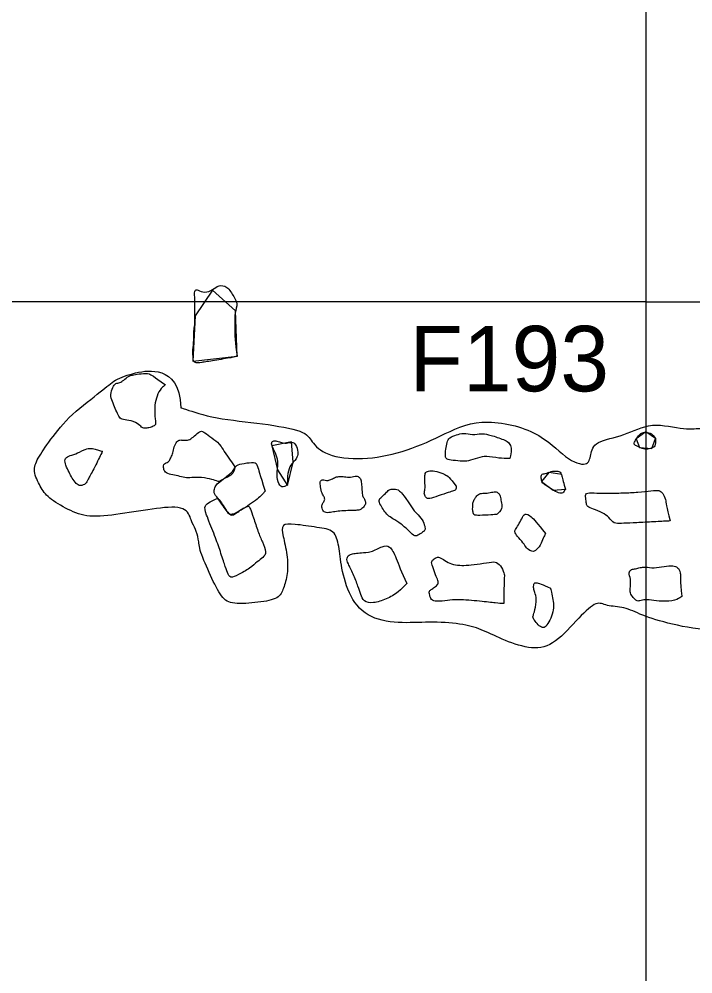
# Model space of a CAD drawing. Extents: x -29.4 to 22.1, y 358.8 to 440.
# Drawn here: x -4.31 to 0.32, y 385.38 to 391.94 of the extents above; entities that cross this region are included whole.
import ezdxf

# ---------------------------------------------------------------- set-up
doc = ezdxf.new("R2010")
doc.units = 0
for name, color, linetype in [('Brick', 7, 'Continuous'), ('Feature Labels', 7, 'Continuous'), ('Feature outlines', 7, 'Continuous'), ('Quadrat Lines', 7, 'Continuous'), ('Stone', 7, 'Continuous')]:
    doc.layers.add(name, color=color, linetype=linetype)

msp = doc.modelspace()

# ---------------------------------------------------------------- linework, layer by layer
at = {"layer": 'Brick'}
for points in [[(-3.3023, 389.4291), (-3.3872, 389.4905), (-3.41, 389.5089), (-3.4689, 389.507), (-3.5227, 389.4987), (-3.5544, 389.4918), (-3.5911, 389.4595), (-3.6145, 389.4417), (-3.6449, 389.4417), (-3.6627, 389.4164), (-3.6823, 389.3613), (-3.6671, 389.315), (-3.6468, 389.2656), (-3.6272, 389.2213), (-3.6107, 389.1908), (-3.5715, 389.1908), (-3.5037, 389.1731), (-3.467, 389.1408), (-3.4549, 389.13), (-3.4214, 389.1319), (-3.3948, 389.1408), (-3.365, 389.1541), (-3.3726, 389.1877), (-3.3783, 389.2764), (-3.3669, 389.3378), (-3.3416, 389.398), (-3.3023, 389.4291), (-3.3023, 389.4291), (-3.3023, 389.4291)], [(-2.825, 388.8662), (-2.8828, 388.945), (-2.9234, 389.0173), (-2.9669, 389.0544), (-3.0267, 389.0945), (-3.053, 389.1187), (-3.0826, 389.0964), (-3.1222, 389.0603), (-3.1489, 389.0479), (-3.189, 389.0494), (-3.2068, 389.0524), (-3.2296, 389.0351), (-3.2469, 388.9915), (-3.2528, 388.9524), (-3.2667, 388.9267), (-3.2761, 388.9024), (-3.3042, 388.8891), (-3.3151, 388.8856), (-3.3151, 388.8624), (-3.3127, 388.8337), (-3.277, 388.8149), (-3.2286, 388.8074), (-3.1781, 388.7926), (-3.1371, 388.7891), (-3.0752, 388.7975), (-2.9936, 388.7827), (-2.9461, 388.7683), (-2.9337, 388.7637), (-2.9245, 388.7707), (-2.9095, 388.7797), (-2.8917, 388.7882), (-2.8712, 388.7975), (-2.847, 388.8125), (-2.8325, 388.8311), (-2.8268, 388.8541), (-2.825, 388.8662), (-2.825, 388.8662), (-2.825, 388.8662)], [(-0.9371, 388.9242), (-0.9251, 388.9716), (-0.9225, 389.0294), (-0.9983, 389.0612), (-1.0922, 389.0914), (-1.1301, 389.0957), (-1.1913, 389.0845), (-1.2576, 389.1018), (-1.3016, 389.0854), (-1.3541, 389.0681), (-1.3688, 389.0362), (-1.3774, 388.9871), (-1.3817, 388.9354), (-1.3722, 388.9182), (-1.3317, 388.9096), (-1.2542, 388.9044), (-1.2283, 388.9044), (-1.1542, 388.9259), (-1.1017, 388.9432), (-1.0095, 388.9233), (-0.9371, 388.9242), (-0.9371, 388.9242), (-0.9371, 388.9242)], [(-3.7355, 388.9715), (-3.8125, 389.0034), (-3.8657, 388.9819), (-3.919, 388.953), (-3.9701, 388.9412), (-3.9975, 388.9182), (-3.9886, 388.8782), (-3.9634, 388.8279), (-3.9435, 388.7886), (-3.9153, 388.7487), (-3.8894, 388.7316), (-3.8458, 388.7494), (-3.8376, 388.7753), (-3.7984, 388.8427), (-3.7355, 388.9715), (-3.7355, 388.9715), (-3.7355, 388.9715)], [(-2.6168, 388.7), (-2.6556, 388.8187), (-2.6705, 388.8803), (-2.6864, 388.9009), (-2.7652, 388.8895), (-2.8188, 388.8815), (-2.8302, 388.837), (-2.9112, 388.7787), (-2.95, 388.7468), (-2.9637, 388.724), (-2.974, 388.6863), (-2.9432, 388.652), (-2.9032, 388.595), (-2.8793, 388.5584), (-2.8576, 388.531), (-2.8085, 388.5527), (-2.6693, 388.6395), (-2.6168, 388.7), (-2.6168, 388.7), (-2.6168, 388.7)], [(-1.9478, 388.665), (-1.9552, 388.7429), (-1.957, 388.7745), (-1.968, 388.793), (-1.9876, 388.8061), (-2.0305, 388.7926), (-2.0746, 388.7983), (-2.1023, 388.8004), (-2.135, 388.7962), (-2.1609, 388.7795), (-2.1858, 388.7713), (-2.2046, 388.7748), (-2.2252, 388.7791), (-2.2423, 388.7674), (-2.2373, 388.7297), (-2.2273, 388.6807), (-2.2106, 388.6601), (-2.2053, 388.638), (-2.2238, 388.6153), (-2.2302, 388.5968), (-2.2224, 388.5652), (-2.2028, 388.5474), (-2.1574, 388.5549), (-2.119, 388.5606), (-2.0646, 388.5655), (-2.0075, 388.5666), (-1.9808, 388.5677), (-1.9677, 388.567), (-1.9471, 388.5837), (-1.9286, 388.6064), (-1.9261, 388.6156), (-1.9343, 388.6466), (-1.946, 388.6594), (-1.9478, 388.665), (-1.9478, 388.665), (-1.9478, 388.665)], [(-1.3063, 388.7331), (-1.3466, 388.7927), (-1.3828, 388.8161), (-1.4392, 388.8363), (-1.4899, 388.8415), (-1.5181, 388.8302), (-1.5218, 388.8), (-1.5193, 388.748), (-1.5185, 388.7126), (-1.5274, 388.6831), (-1.5165, 388.6586), (-1.5004, 388.642), (-1.4529, 388.6594), (-1.3647, 388.6872), (-1.33, 388.6993), (-1.3043, 388.7057), (-1.3063, 388.7331), (-1.3063, 388.7331), (-1.3063, 388.7331)], [(-1.594, 388.5647), (-1.6586, 388.6647), (-1.7006, 388.7111), (-1.7271, 388.7139), (-1.7619, 388.7139), (-1.7818, 388.694), (-1.8177, 388.6575), (-1.8419, 388.6388), (-1.8248, 388.6029), (-1.8022, 388.5669), (-1.7768, 388.5305), (-1.7437, 388.5128), (-1.684, 388.4758), (-1.6233, 388.4195), (-1.5891, 388.3847), (-1.5609, 388.399), (-1.5267, 388.4233), (-1.5167, 388.4333), (-1.5217, 388.467), (-1.5416, 388.5112), (-1.594, 388.5647), (-1.594, 388.5647), (-1.594, 388.5647)], [(-1.0236, 388.5405), (-0.9991, 388.5647), (-0.987, 388.5866), (-0.9963, 388.627), (-1.0029, 388.6682), (-1.0124, 388.6838), (-1.0352, 388.6997), (-1.0721, 388.6873), (-1.1142, 388.6847), (-1.149, 388.6832), (-1.1672, 388.6625), (-1.1879, 388.6322), (-1.1908, 388.6131), (-1.192, 388.5857), (-1.1928, 388.5693), (-1.1854, 388.5405), (-1.1819, 388.5341), (-1.1536, 388.5318), (-1.0565, 388.5359), (-1.0236, 388.5405), (-1.0236, 388.5405), (-1.0236, 388.5405)], [(0.1642, 388.4952), (0.1365, 388.5951), (0.1359, 388.6475), (0.1124, 388.6848), (0.0926, 388.707), (0.0396, 388.7028), (-0.056, 388.692), (-0.1583, 388.686), (-0.2726, 388.6848), (-0.3641, 388.6866), (-0.4206, 388.6884), (-0.4152, 388.6535), (-0.411, 388.6089), (-0.408, 388.5939), (-0.3653, 388.5776), (-0.2997, 388.5499), (-0.2534, 388.5199), (-0.2221, 388.4741), (-0.1763, 388.4777), (-0.0945, 388.4801), (0.0186, 388.4873), (0.1485, 388.4928), (0.1642, 388.4952), (0.1642, 388.4952), (0.1642, 388.4952)], [(-2.9415, 388.6504), (-3.0059, 388.6224), (-3.0368, 388.5995), (-3.0276, 388.5516), (-2.9671, 388.402), (-2.9284, 388.2982), (-2.8953, 388.1886), (-2.8747, 388.1395), (-2.8587, 388.0972), (-2.804, 388.1224), (-2.7207, 388.1703), (-2.6682, 388.216), (-2.6328, 388.2422), (-2.6043, 388.2765), (-2.6374, 388.3507), (-2.6659, 388.4192), (-2.699, 388.523), (-2.7207, 388.5801), (-2.7304, 388.6014), (-2.7602, 388.5843), (-2.7901, 388.5656), (-2.8219, 388.543), (-2.8473, 388.5301), (-2.8722, 388.5466), (-2.9093, 388.605), (-2.9267, 388.6329), (-2.9415, 388.6504), (-2.9415, 388.6504), (-2.9415, 388.6504)], [(-0.6916, 388.4077), (-0.75, 388.481), (-0.7926, 388.5323), (-0.8369, 388.5497), (-0.8543, 388.5099), (-0.8783, 388.4677), (-0.901, 388.4317), (-0.9064, 388.4201), (-0.8878, 388.3919), (-0.8423, 388.3402), (-0.8236, 388.3095), (-0.7918, 388.2843), (-0.7624, 388.2826), (-0.7251, 388.3282), (-0.7065, 388.3787), (-0.6916, 388.4077), (-0.6916, 388.4077), (-0.6916, 388.4077)], [(-1.6438, 388.0652), (-1.6853, 388.1448), (-1.7169, 388.2489), (-1.7637, 388.3285), (-1.8069, 388.3244), (-1.8941, 388.2758), (-1.9584, 388.2776), (-2.0011, 388.27), (-2.0321, 388.2688), (-2.0619, 388.2396), (-2.0496, 388.205), (-2.0122, 388.1319), (-1.9771, 388.0389), (-1.9596, 387.9909), (-1.9438, 387.9377), (-1.8765, 387.9277), (-1.7853, 387.9541), (-1.6993, 388.0061), (-1.6438, 388.0652), (-1.6438, 388.0652), (-1.6438, 388.0652)], [(-0.9787, 387.9265), (-0.9769, 388.0504), (-0.9763, 388.1068), (-0.9714, 388.1221), (-0.991, 388.1767), (-1.0265, 388.2159), (-1.0694, 388.211), (-1.1662, 388.1963), (-1.2385, 388.1883), (-1.2955, 388.1895), (-1.3519, 388.2018), (-1.3942, 388.23), (-1.4285, 388.2502), (-1.4487, 388.2392), (-1.4763, 388.2196), (-1.4739, 388.1981), (-1.45, 388.135), (-1.4334, 388.0902), (-1.4236, 388.0651), (-1.4463, 388.0442), (-1.4745, 388.0252), (-1.4922, 388.0136), (-1.4886, 387.9872), (-1.4775, 387.9498), (-1.4444, 387.9406), (-1.3593, 387.9468), (-1.3078, 387.9566), (-1.1331, 387.9431), (-1.0284, 387.929), (-0.9787, 387.9265), (-0.9787, 387.9265), (-0.9787, 387.9265)], [(0.2453, 387.9765), (0.2314, 388.0871), (0.2403, 388.1465), (0.2153, 388.1754), (0.1881, 388.1899), (0.1242, 388.1832), (0.052, 388.1687), (-0.0085, 388.1793), (-0.0424, 388.1749), (-0.0729, 388.1649), (-0.1018, 388.1632), (-0.124, 388.1415), (-0.1051, 388.0954), (-0.1084, 388.0376), (-0.1134, 388.0093), (-0.0973, 387.9743), (-0.069, 387.9471), (-0.0546, 387.9415), (-0.0179, 387.9537), (0.0309, 387.9515), (0.1076, 387.9399), (0.2031, 387.9449), (0.2453, 387.9765), (0.2453, 387.9765), (0.2453, 387.9765)], [(-0.6581, 388.0316), (-0.7114, 388.0592), (-0.7708, 388.0795), (-0.7733, 388.0531), (-0.7739, 388.0218), (-0.7616, 387.9992), (-0.75, 387.9422), (-0.7702, 387.86), (-0.7775, 387.8416), (-0.78, 387.8294), (-0.7659, 387.8073), (-0.734, 387.7705), (-0.7059, 387.7558), (-0.6826, 387.7742), (-0.6544, 387.8245), (-0.6348, 387.8858), (-0.636, 387.9293), (-0.6446, 387.9783), (-0.6581, 388.0316), (-0.6581, 388.0316), (-0.6581, 388.0316)]]:
    msp.add_open_spline(points, degree=3, dxfattribs=at)
at = {"layer": 'Feature outlines'}
msp.add_open_spline([(-3.1959, 389.2724), (-3.2008, 389.4344), (-3.3283, 389.5423), (-3.5147, 389.5153), (-3.657, 389.4638), (-3.7232, 389.3976), (-3.9538, 389.2283), (-4.0985, 389.0467), (-4.1843, 388.9167), (-4.2162, 388.8406), (-4.1598, 388.7253), (-4.1132, 388.6542), (-3.9685, 388.5683), (-3.8336, 388.5143), (-3.6226, 388.5389), (-3.3504, 388.5855), (-3.1566, 388.5978), (-3.1247, 388.4923), (-3.0953, 388.4383), (-3.0732, 388.372), (-3.0708, 388.2935), (-2.9923, 388.1169), (-2.9163, 387.9599), (-2.8451, 387.9206), (-2.6587, 387.9329), (-2.5189, 387.9599), (-2.4919, 388.0286), (-2.4601, 388.1267), (-2.4625, 388.2616), (-2.4969, 388.3966), (-2.5067, 388.4751), (-2.4257, 388.4751), (-2.2516, 388.4481), (-2.1388, 388.4334), (-2.1093, 388.3254), (-2.0971, 388.1807), (-2.0407, 387.9672), (-1.9033, 387.8176), (-1.6727, 387.7881), (-1.4643, 387.8053), (-1.2435, 387.7857), (-1.1209, 387.7459), (-0.9762, 387.6723), (-0.78, 387.6061), (-0.6254, 387.6429), (-0.4562, 387.8416), (-0.3336, 387.9496), (-0.2796, 387.9078), (-0.1496, 387.9054), (-0.0392, 387.849), (0.1619, 387.7827), (0.4758, 387.7287), (0.7481, 387.7557), (0.9222, 387.8171), (1.013, 387.8392), (1.089, 387.9716), (1.1945, 388.1483), (1.3637, 388.3347), (1.4299, 388.2979), (1.5011, 388.1777), (1.5918, 388.0403), (1.685, 387.9692), (1.8984, 388.0354), (2.075, 388.1826), (2.6075, 388.3761), (2.9005, 388.4287), (3.1559, 388.2484), (3.3737, 387.8652), (3.5314, 387.6098), (3.7718, 387.5572), (3.9596, 387.6849), (4.215, 387.9253), (4.5605, 388.0681), (4.6581, 388.2184), (4.8609, 388.4137), (4.9736, 388.5865), (4.8234, 388.7143), (4.583, 388.7669), (4.3802, 388.857), (4.2525, 388.9096), (4.0798, 388.827), (3.8694, 388.7669), (3.7643, 388.9472), (3.6817, 389.12), (3.554, 389.3229), (3.3286, 389.4281), (3.0732, 389.4731), (2.6751, 389.3304), (2.3221, 389.2628), (2.0592, 389.2402), (1.9465, 389.2778), (1.6611, 389.4581), (1.4433, 389.4656), (1.3081, 389.2928), (1.3005, 389.12), (1.1353, 388.9923), (0.7447, 388.9397), (0.4818, 389.0899), (0.3842, 389.1425), (0.279, 389.1125), (0.0311, 389.1801), (-0.1492, 389.0749), (-0.3595, 389.0449), (-0.382, 388.9472), (-0.397, 388.8645), (-0.5473, 388.9096), (-0.735, 389.12), (-1.1557, 389.2102), (-1.4111, 389.0749), (-1.674, 388.9622), (-1.9519, 388.9096), (-2.2073, 388.9397), (-2.3049, 389.0449), (-2.335, 389.1125), (-2.6279, 389.1651), (-2.9659, 389.1951), (-3.1959, 389.2724), (-3.1959, 389.2724), (-3.1959, 389.2724)], degree=3, dxfattribs=at)
at = {"layer": 'Quadrat Lines'}
for p, q in [((0, 390), (0, 400)), ((-2.9798, 390.0797), (-3.098, 389.9046)), ((-2.8218, 389.9369), (-2.9798, 390.0797)), ((0, 390), (-10, 390)), ((0, 380.0006), (0, 390)), ((0, 390), (10, 390)), ((-2.8098, 389.6254), (-2.8218, 389.9369)), ((-3.098, 389.9046), (-3.1136, 389.593)), ((-3.1136, 389.593), (-2.8098, 389.6254)), ((-0.0033, 389.1062), (-0.0694, 389.0575)), ((0.0627, 389.0597), (-0.0033, 389.1062)), ((-2.4354, 389.0374), (-2.5721, 389.0103)), ((-2.5721, 389.0103), (-2.5327, 388.8449)), ((-2.4242, 388.8987), (-2.4354, 389.0374)), ((-0.0694, 389.0575), (-0.0451, 388.9984)), ((-0.0451, 388.9984), (0.0376, 388.9922)), ((0.0376, 388.9922), (0.0627, 389.0597)), ((-2.4648, 388.7369), (-2.4242, 388.8987)), ((-2.5327, 388.8449), (-2.4648, 388.7369)), ((-0.6687, 388.8278), (-0.7203, 388.7657)), ((-0.5797, 388.814), (-0.6687, 388.8278)), ((-0.5551, 388.7119), (-0.5797, 388.814)), ((-0.7203, 388.7657), (-0.6383, 388.7049)), ((-0.6383, 388.7049), (-0.5551, 388.7119))]:
    msp.add_line(p, q, dxfattribs=at)
at = {"layer": 'Stone'}
for points in [[(-2.8098, 389.6254), (-2.8246, 389.7124), (-2.8262, 389.8503), (-2.8262, 389.9258), (-2.8033, 389.9882), (-2.8295, 390.0309), (-2.8787, 390.1114), (-2.9378, 390.1146), (-2.9756, 390.0834), (-3.033, 390.0572), (-3.0822, 390.0834), (-3.1019, 390.0834), (-3.1019, 390.0424), (-3.0986, 389.9242), (-3.1003, 389.8355), (-3.1085, 389.8027), (-3.1052, 389.7387), (-3.1151, 389.6664), (-3.1118, 389.6237), (-3.1134, 389.5925), (-3.0921, 389.5778), (-3.0625, 389.5811), (-2.9723, 389.5958), (-2.8344, 389.6188), (-2.8098, 389.6254), (-2.8098, 389.6254), (-2.8098, 389.6254)], [(0.0627, 389.0597), (0.039, 389.0944), (0.0221, 389.103), (-0.0237, 389.1027), (-0.0403, 389.0955), (-0.0656, 389.0637), (-0.0823, 389.0325), (-0.0853, 389.0185), (-0.0506, 389.0004), (-0.0075, 388.9832), (0.0294, 388.9902), (0.0651, 389.0039), (0.0627, 389.0597), (0.0627, 389.0597), (0.0627, 389.0597)], [(-2.4242, 388.8987), (-2.3901, 388.93), (-2.3918, 388.9837), (-2.4132, 389.0317), (-2.441, 389.0369), (-2.4797, 389.0242), (-2.5328, 389.0433), (-2.5588, 389.0473), (-2.5768, 389.0329), (-2.5687, 389.004), (-2.5386, 388.9456), (-2.5253, 388.8924), (-2.5398, 388.8126), (-2.5271, 388.7426), (-2.4935, 388.7207), (-2.4606, 388.7455), (-2.4664, 388.7791), (-2.4566, 388.8594), (-2.4242, 388.8987), (-2.4242, 388.8987), (-2.4242, 388.8987)], [(-0.5551, 388.7119), (-0.5674, 388.7539), (-0.5796, 388.8135), (-0.5922, 388.8364), (-0.6193, 388.8367), (-0.6501, 388.8364), (-0.6968, 388.8178), (-0.7226, 388.8175), (-0.7212, 388.7897), (-0.7183, 388.7586), (-0.6901, 388.7387), (-0.6458, 388.7109), (-0.5998, 388.6821), (-0.5713, 388.6844), (-0.5551, 388.7119), (-0.5551, 388.7119), (-0.5551, 388.7119)]]:
    msp.add_open_spline(points, degree=3, dxfattribs=at)

# ---------------------------------------------------------------- texts
at = {"layer": 'Feature Labels'}
msp.add_text('F193', height=0.45, dxfattribs=at).set_placement((-1.6269, 389.3847))

doc.saveas('drawing.dxf')
